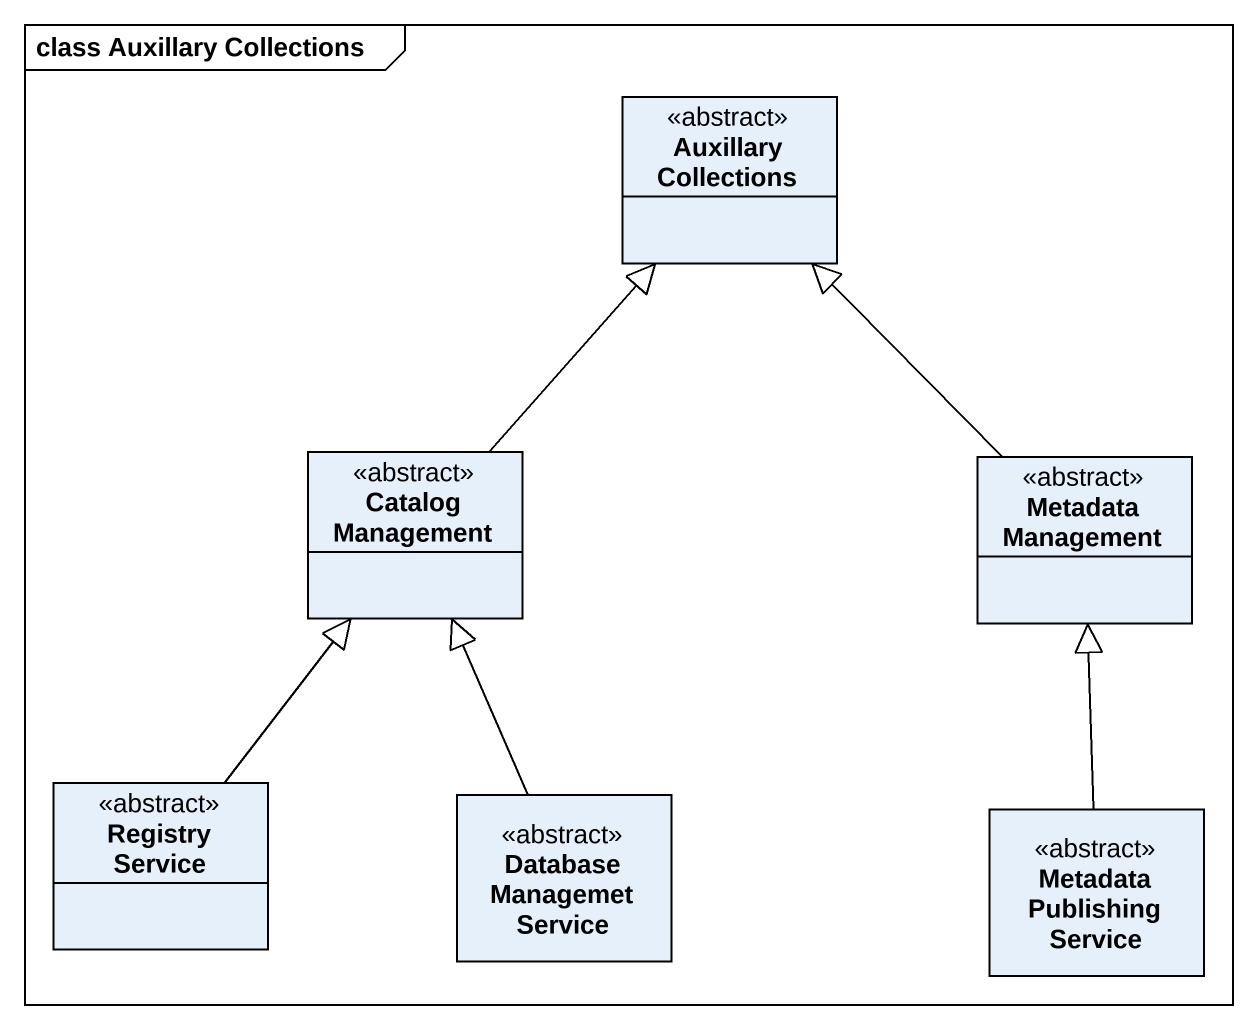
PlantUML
@startuml
mainframe class Auxillary Collections
hide circle
hide empty members
class "Auxillary Collections" as Auxillary_Collections <<abstract>>
class "Catalog Management" as Catalog_Management <<abstract>>
class "Metadata Management" as Metadata_Management <<abstract>>
class "Registry Service" as Registry_Service <<abstract>>
class "Database Managemet Service" as Database_Managemet_Service <<abstract>>
class "Metadata Publishing Service" as Metadata_Publishing_Service <<abstract>>
Catalog_Management -up-|> Auxillary_Collections
Metadata_Management -up-|> Auxillary_Collections
Registry_Service -up-|> Catalog_Management
Database_Managemet_Service -up-|> Catalog_Management
Metadata_Publishing_Service -up-|> Metadata_Management
@enduml
